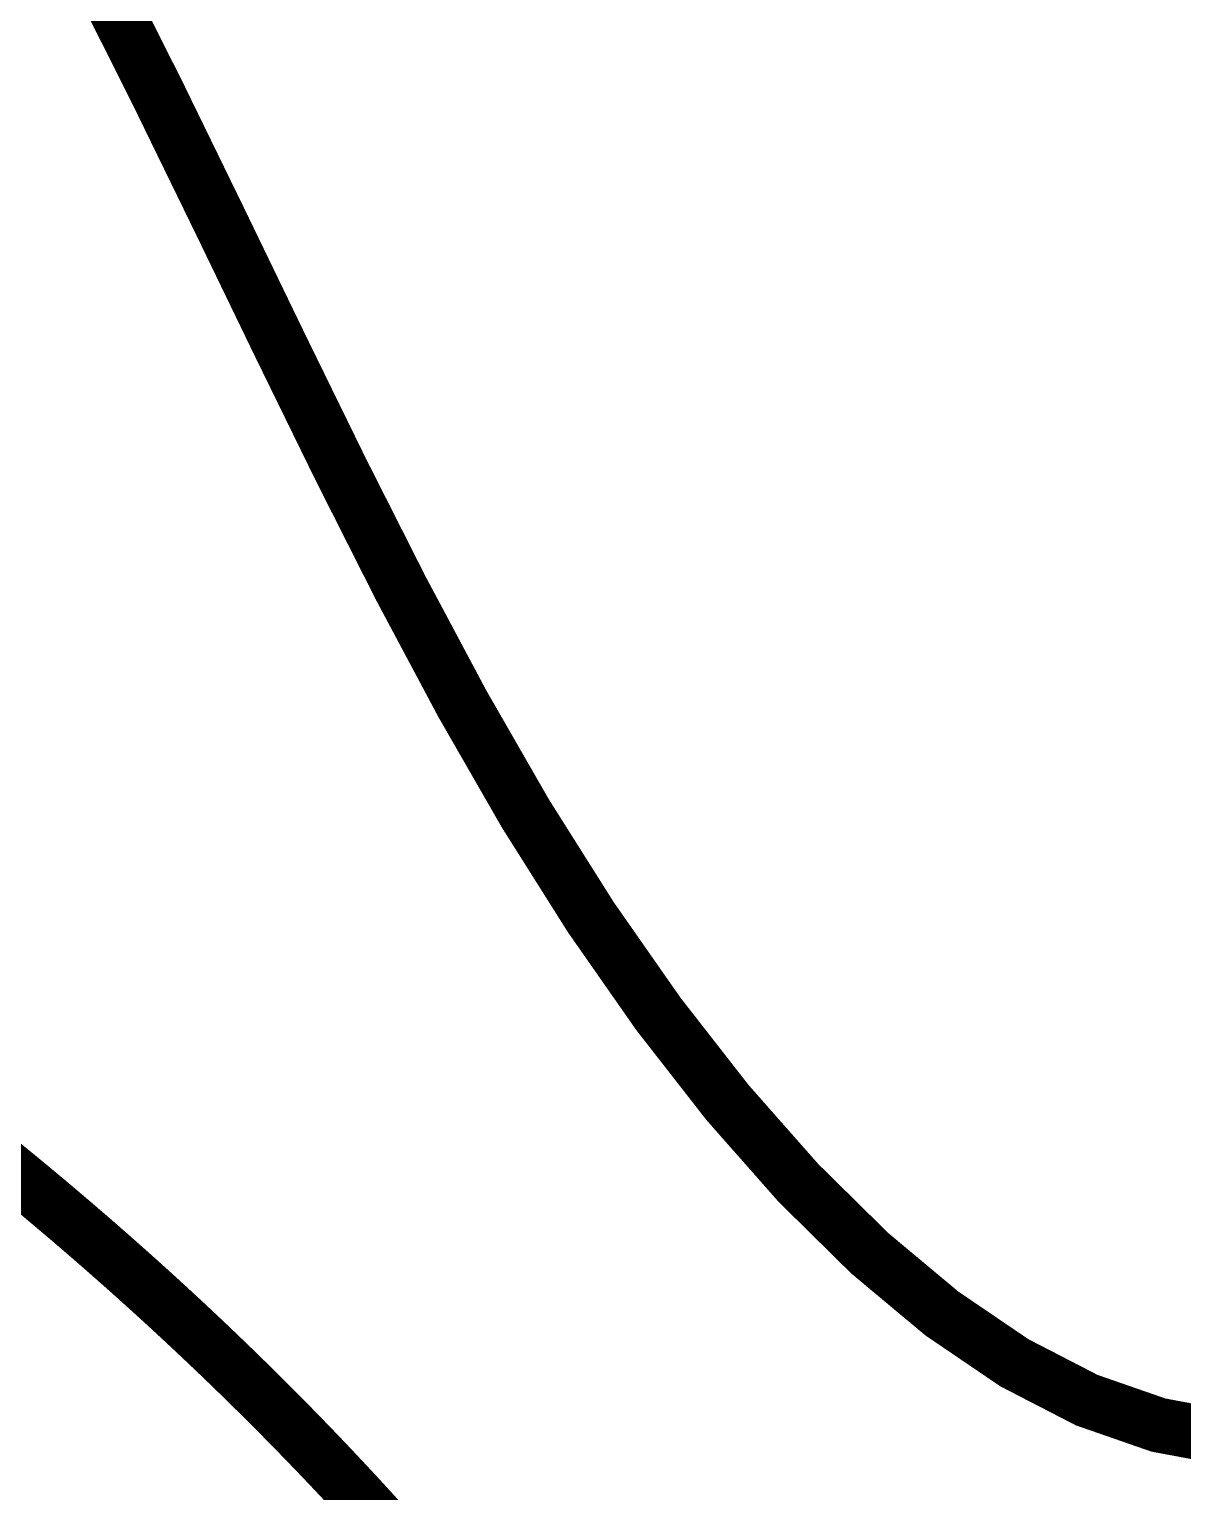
# Model space of a CAD drawing. Header units: inches. Extents: x -1574 to 492, y -294 to 234.
# Drawn here: x -727.082 to -724.452, y -147.936 to -144.599 of the extents above; entities that cross this region are included whole.
import ezdxf

# ---------------------------------------------------------------- set-up
doc = ezdxf.new("R2010")
doc.units = ezdxf.units.IN
doc.header["$MEASUREMENT"] = 0
doc.layers.add('EXTERIOR ELEC EQUIP', color=190, linetype='Continuous')

msp = doc.modelspace()

# ---------------------------------------------------------------- linework, layer by layer
at = {"layer": 'EXTERIOR ELEC EQUIP', "const_width": 0.125}
msp.add_lwpolyline([(-724.34465, -147.8145), (-724.50733, -147.78415), (-724.67119, -147.72715), (-724.83602, -147.64196), (-725.00114, -147.5297), (-725.1657, -147.39218), (-725.32888, -147.2312), (-725.48983, -147.04858), (-725.64773, -146.8461), (-725.80173, -146.62559), (-725.95102, -146.38883), (-726.09514, -146.13776), (-726.23524, -145.87475), (-726.37284, -145.6023), (-726.50947, -145.32291), (-726.64665, -145.03909), (-726.78591, -144.75331), (-726.92879, -144.4681)], dxfattribs=at)
at = {"layer": 'EXTERIOR ELEC EQUIP', "color": 60, "const_width": 0.125}
msp.add_lwpolyline([(-727.14518, -147.18707), (-727.1445, -147.18763), (-727.14381, -147.18819), (-727.14312, -147.18875), (-727.14244, -147.1893), (-727.14175, -147.18986), (-727.14107, -147.19042), (-727.14038, -147.19098), (-727.1397, -147.19154), (-727.13901, -147.19209), (-727.13833, -147.19265), (-727.13764, -147.19321), (-727.13696, -147.19377), (-727.13627, -147.19433), (-727.13559, -147.19488), (-727.1349, -147.19544), (-727.13422, -147.196), (-727.13354, -147.19656), (-727.13285, -147.19712), (-727.13217, -147.19768), (-727.13148, -147.19824), (-727.1308, -147.19879), (-727.13011, -147.19935), (-727.12943, -147.19991), (-727.12875, -147.20047), (-727.12806, -147.20103), (-727.12738, -147.20159), (-727.12669, -147.20215), (-727.12601, -147.20271), (-727.12533, -147.20327), (-727.12464, -147.20383), (-727.12396, -147.20439), (-727.12328, -147.20494), (-727.12259, -147.2055), (-727.12191, -147.20606), (-727.12123, -147.20662), (-727.12054, -147.20718), (-727.11986, -147.20774), (-727.11918, -147.2083), (-727.11849, -147.20886), (-727.11781, -147.20942), (-727.11713, -147.20998), (-727.11645, -147.21054), (-727.11576, -147.2111), (-727.11508, -147.21166), (-727.1144, -147.21222), (-727.11372, -147.21278), (-727.11303, -147.21334), (-727.11235, -147.2139), (-727.11167, -147.21446), (-727.11099, -147.21502), (-727.1103, -147.21559), (-727.10962, -147.21615), (-727.10894, -147.21671), (-727.10826, -147.21727), (-727.10758, -147.21783), (-727.10689, -147.21839), (-727.10621, -147.21895), (-727.10553, -147.21951), (-727.10485, -147.22007), (-727.10417, -147.22063), (-727.10349, -147.22119), (-727.10281, -147.22176), (-727.10212, -147.22232), (-727.10144, -147.22288), (-727.10076, -147.22344), (-727.10008, -147.224), (-727.0994, -147.22456), (-727.09872, -147.22513), (-727.09804, -147.22569), (-727.09736, -147.22625), (-727.09668, -147.22681), (-727.096, -147.22737), (-727.09531, -147.22793), (-727.09463, -147.2285), (-727.09395, -147.22906), (-727.09327, -147.22962), (-727.09259, -147.23018), (-727.09191, -147.23075), (-727.09123, -147.23131), (-727.09055, -147.23187), (-727.08987, -147.23243), (-727.08919, -147.233), (-727.08851, -147.23356), (-727.08783, -147.23412), (-727.08715, -147.23468), (-727.08647, -147.23525), (-727.08579, -147.23581), (-727.08511, -147.23637), (-727.08443, -147.23693), (-727.08375, -147.2375), (-727.08308, -147.23806), (-727.0824, -147.23862), (-727.08172, -147.23919), (-727.08104, -147.23975), (-727.08036, -147.24031), (-727.07968, -147.24088), (-727.079, -147.24144), (-727.07832, -147.242), (-727.07764, -147.24257), (-727.07696, -147.24313), (-727.07628, -147.2437), (-727.07561, -147.24426), (-727.07493, -147.24482), (-727.07425, -147.24539), (-727.07357, -147.24595), (-727.07289, -147.24651), (-727.07221, -147.24708), (-727.07154, -147.24764), (-727.07086, -147.24821), (-727.07018, -147.24877), (-727.0695, -147.24934), (-727.06882, -147.2499), (-727.06815, -147.25046), (-727.06747, -147.25103), (-727.06679, -147.25159), (-727.06611, -147.25216), (-727.06543, -147.25272), (-727.06476, -147.25329), (-727.06408, -147.25385), (-727.0634, -147.25442), (-727.06273, -147.25498), (-727.06205, -147.25555), (-727.06137, -147.25611), (-727.06069, -147.25668), (-727.06002, -147.25724), (-727.05934, -147.25781), (-727.05866, -147.25837), (-727.05799, -147.25894), (-727.05731, -147.25951), (-727.05663, -147.26007), (-727.05596, -147.26064), (-727.05528, -147.2612), (-727.0546, -147.26177), (-727.05393, -147.26233), (-727.05325, -147.2629), (-727.05257, -147.26347), (-727.0519, -147.26403), (-727.05122, -147.2646), (-727.05055, -147.26516), (-727.04987, -147.26573), (-727.04919, -147.2663), (-727.04852, -147.26686), (-727.04784, -147.26743), (-727.04717, -147.268), (-727.04649, -147.26856), (-727.04581, -147.26913), (-727.04514, -147.26969), (-727.04446, -147.27026), (-727.04379, -147.27083), (-727.04311, -147.2714), (-727.04244, -147.27196), (-727.04176, -147.27253), (-727.04109, -147.2731), (-727.04041, -147.27366), (-727.03974, -147.27423), (-727.03906, -147.2748), (-727.03839, -147.27536), (-727.03771, -147.27593), (-727.03704, -147.2765), (-727.03636, -147.27707), (-727.03569, -147.27763), (-727.03501, -147.2782), (-727.03434, -147.27877), (-727.03367, -147.27934), (-727.03299, -147.2799), (-727.03232, -147.28047), (-727.03164, -147.28104), (-727.03097, -147.28161), (-727.03029, -147.28218), (-727.02962, -147.28274), (-727.02895, -147.28331), (-727.02827, -147.28388), (-727.0276, -147.28445), (-727.02693, -147.28502), (-727.02625, -147.28559), (-727.02558, -147.28615), (-727.02491, -147.28672), (-727.02423, -147.28729), (-727.02356, -147.28786), (-727.02289, -147.28843), (-727.02221, -147.289), (-727.02154, -147.28957), (-727.02087, -147.29014), (-727.02019, -147.2907), (-727.01952, -147.29127), (-727.01885, -147.29184), (-727.01817, -147.29241), (-727.0175, -147.29298), (-727.01683, -147.29355), (-727.01616, -147.29412), (-727.01548, -147.29469), (-727.01481, -147.29526), (-727.01414, -147.29583), (-727.01347, -147.2964), (-727.0128, -147.29697), (-727.01212, -147.29754), (-727.01145, -147.29811), (-727.01078, -147.29868), (-727.01011, -147.29925), (-727.00944, -147.29982), (-727.00876, -147.30039), (-727.00809, -147.30096), (-727.00742, -147.30153), (-727.00675, -147.3021), (-727.00608, -147.30267), (-727.00541, -147.30324), (-727.00473, -147.30381), (-727.00406, -147.30438), (-727.00339, -147.30495), (-727.00272, -147.30552), (-727.00205, -147.30609), (-727.00138, -147.30666), (-727.00071, -147.30723), (-727.00004, -147.3078), (-726.99937, -147.30837), (-726.9987, -147.30894), (-726.99803, -147.30952), (-726.99735, -147.31009), (-726.99668, -147.31066), (-726.99601, -147.31123), (-726.99534, -147.3118), (-726.99467, -147.31237), (-726.994, -147.31294), (-726.99333, -147.31351), (-726.99266, -147.31409), (-726.99199, -147.31466), (-726.99132, -147.31523), (-726.99065, -147.3158), (-726.98998, -147.31637), (-726.98931, -147.31694), (-726.98864, -147.31752), (-726.98797, -147.31809), (-726.9873, -147.31866), (-726.98663, -147.31923), (-726.98597, -147.3198), (-726.9853, -147.32038), (-726.98463, -147.32095), (-726.98396, -147.32152), (-726.98329, -147.32209), (-726.98262, -147.32267), (-726.98195, -147.32324), (-726.98128, -147.32381), (-726.98061, -147.32438), (-726.97994, -147.32496), (-726.97928, -147.32553), (-726.97861, -147.3261), (-726.97794, -147.32668), (-726.97727, -147.32725), (-726.9766, -147.32782), (-726.97593, -147.3284), (-726.97527, -147.32897), (-726.9746, -147.32954), (-726.97393, -147.33012), (-726.97326, -147.33069), (-726.97259, -147.33126), (-726.97192, -147.33184), (-726.97126, -147.33241), (-726.97059, -147.33298), (-726.96992, -147.33356), (-726.96925, -147.33413), (-726.96859, -147.3347), (-726.96792, -147.33528), (-726.96725, -147.33585), (-726.96658, -147.33643), (-726.96592, -147.337), (-726.96525, -147.33757), (-726.96458, -147.33815), (-726.96392, -147.33872), (-726.96325, -147.3393), (-726.96258, -147.33987), (-726.96191, -147.34045), (-726.96125, -147.34102), (-726.96058, -147.3416), (-726.95991, -147.34217), (-726.95925, -147.34274), (-726.95858, -147.34332), (-726.95792, -147.34389), (-726.95725, -147.34447), (-726.95658, -147.34504), (-726.95592, -147.34562), (-726.95525, -147.34619), (-726.95458, -147.34677), (-726.95392, -147.34734), (-726.95325, -147.34792), (-726.95259, -147.3485), (-726.95192, -147.34907), (-726.95126, -147.34965), (-726.95059, -147.35022), (-726.94992, -147.3508), (-726.94926, -147.35137), (-726.94859, -147.35195), (-726.94793, -147.35252), (-726.94726, -147.3531), (-726.9466, -147.35368), (-726.94593, -147.35425), (-726.94527, -147.35483), (-726.9446, -147.3554), (-726.94394, -147.35598), (-726.94327, -147.35656), (-726.94261, -147.35713), (-726.94194, -147.35771), (-726.94128, -147.35829), (-726.94061, -147.35886), (-726.93995, -147.35944), (-726.93928, -147.36002), (-726.93862, -147.36059), (-726.93796, -147.36117), (-726.93729, -147.36175), (-726.93663, -147.36232), (-726.93596, -147.3629), (-726.9353, -147.36348), (-726.93464, -147.36405), (-726.93397, -147.36463), (-726.93331, -147.36521), (-726.93264, -147.36579), (-726.93198, -147.36636), (-726.93132, -147.36694), (-726.93065, -147.36752), (-726.92999, -147.3681), (-726.92933, -147.36867), (-726.92866, -147.36925), (-726.928, -147.36983), (-726.92734, -147.37041), (-726.92667, -147.37098), (-726.92601, -147.37156), (-726.92535, -147.37214), (-726.92469, -147.37272), (-726.92402, -147.3733), (-726.92336, -147.37387), (-726.9227, -147.37445), (-726.92203, -147.37503), (-726.92137, -147.37561), (-726.92071, -147.37619), (-726.92005, -147.37677), (-726.91938, -147.37734), (-726.91872, -147.37792), (-726.91806, -147.3785), (-726.9174, -147.37908), (-726.91674, -147.37966), (-726.91607, -147.38024), (-726.91541, -147.38082), (-726.91475, -147.3814), (-726.91409, -147.38198), (-726.91343, -147.38255), (-726.91277, -147.38313), (-726.9121, -147.38371), (-726.91144, -147.38429), (-726.91078, -147.38487), (-726.91012, -147.38545), (-726.90946, -147.38603), (-726.9088, -147.38661), (-726.90814, -147.38719), (-726.90748, -147.38777), (-726.90681, -147.38835), (-726.90615, -147.38893), (-726.90549, -147.38951), (-726.90483, -147.39009), (-726.90417, -147.39067), (-726.90351, -147.39125), (-726.90285, -147.39183), (-726.90219, -147.39241), (-726.90153, -147.39299), (-726.90087, -147.39357), (-726.90021, -147.39415), (-726.89955, -147.39473), (-726.89889, -147.39531), (-726.89823, -147.39589), (-726.89757, -147.39647), (-726.89691, -147.39705), (-726.89625, -147.39763), (-726.89559, -147.39822), (-726.89493, -147.3988), (-726.89427, -147.39938), (-726.89361, -147.39996), (-726.89295, -147.40054), (-726.89229, -147.40112), (-726.89163, -147.4017), (-726.89097, -147.40228), (-726.89031, -147.40286), (-726.88966, -147.40345), (-726.889, -147.40403), (-726.88834, -147.40461), (-726.88768, -147.40519), (-726.88702, -147.40577), (-726.88636, -147.40635), (-726.8857, -147.40694), (-726.88504, -147.40752), (-726.88439, -147.4081), (-726.88373, -147.40868), (-726.88307, -147.40926), (-726.88241, -147.40985), (-726.88175, -147.41043), (-726.88109, -147.41101), (-726.88044, -147.41159), (-726.87978, -147.41218), (-726.87912, -147.41276), (-726.87846, -147.41334), (-726.8778, -147.41392), (-726.87715, -147.41451), (-726.87649, -147.41509), (-726.87583, -147.41567), (-726.87517, -147.41625), (-726.87452, -147.41684), (-726.87386, -147.41742), (-726.8732, -147.418), (-726.87254, -147.41859), (-726.87189, -147.41917), (-726.87123, -147.41975), (-726.87057, -147.42034), (-726.86992, -147.42092), (-726.86926, -147.4215), (-726.8686, -147.42209), (-726.86795, -147.42267), (-726.86729, -147.42325), (-726.86663, -147.42384), (-726.86598, -147.42442), (-726.86532, -147.425), (-726.86466, -147.42559), (-726.86401, -147.42617), (-726.86335, -147.42676), (-726.8627, -147.42734), (-726.86204, -147.42792), (-726.86138, -147.42851), (-726.86073, -147.42909), (-726.86007, -147.42968), (-726.85942, -147.43026), (-726.85876, -147.43085), (-726.8581, -147.43143), (-726.85745, -147.43202), (-726.85679, -147.4326), (-726.85614, -147.43318), (-726.85548, -147.43377), (-726.85483, -147.43435), (-726.85417, -147.43494), (-726.85352, -147.43552), (-726.85286, -147.43611), (-726.85221, -147.43669), (-726.85155, -147.43728), (-726.8509, -147.43786), (-726.85024, -147.43845), (-726.84959, -147.43904), (-726.84893, -147.43962), (-726.84828, -147.44021), (-726.84762, -147.44079), (-726.84697, -147.44138), (-726.84632, -147.44196), (-726.84566, -147.44255), (-726.84501, -147.44314), (-726.84435, -147.44372), (-726.8437, -147.44431), (-726.84305, -147.44489), (-726.84239, -147.44548), (-726.84174, -147.44607), (-726.84108, -147.44665), (-726.84043, -147.44724), (-726.83978, -147.44782), (-726.83912, -147.44841), (-726.83847, -147.449), (-726.83782, -147.44958), (-726.83716, -147.45017), (-726.83651, -147.45076), (-726.83586, -147.45134), (-726.8352, -147.45193), (-726.83455, -147.45252), (-726.8339, -147.4531), (-726.83325, -147.45369), (-726.83259, -147.45428), (-726.83194, -147.45486), (-726.83129, -147.45545), (-726.83063, -147.45604), (-726.82998, -147.45663), (-726.82933, -147.45721), (-726.82868, -147.4578), (-726.82803, -147.45839), (-726.82737, -147.45898), (-726.82672, -147.45956), (-726.82607, -147.46015), (-726.82542, -147.46074), (-726.82476, -147.46133), (-726.82411, -147.46192), (-726.82346, -147.4625), (-726.82281, -147.46309), (-726.82216, -147.46368), (-726.82151, -147.46427), (-726.82086, -147.46486), (-726.8202, -147.46544), (-726.81955, -147.46603), (-726.8189, -147.46662), (-726.81825, -147.46721), (-726.8176, -147.4678), (-726.81695, -147.46839), (-726.8163, -147.46897), (-726.81565, -147.46956), (-726.815, -147.47015), (-726.81434, -147.47074), (-726.81369, -147.47133), (-726.81304, -147.47192), (-726.81239, -147.47251), (-726.81174, -147.4731), (-726.81109, -147.47369), (-726.81044, -147.47428), (-726.80979, -147.47487), (-726.80914, -147.47545), (-726.80849, -147.47604), (-726.80784, -147.47663), (-726.80719, -147.47722), (-726.80654, -147.47781), (-726.80589, -147.4784), (-726.80524, -147.47899), (-726.80459, -147.47958), (-726.80394, -147.48017), (-726.80329, -147.48076), (-726.80264, -147.48135), (-726.80199, -147.48194), (-726.80134, -147.48253), (-726.8007, -147.48312), (-726.80005, -147.48371), (-726.7994, -147.4843), (-726.79875, -147.48489), (-726.7981, -147.48548), (-726.79745, -147.48607), (-726.7968, -147.48666), (-726.79615, -147.48726), (-726.7955, -147.48785), (-726.79486, -147.48844), (-726.79421, -147.48903), (-726.79356, -147.48962), (-726.79291, -147.49021), (-726.79226, -147.4908), (-726.79161, -147.49139), (-726.79097, -147.49198), (-726.79032, -147.49257), (-726.78967, -147.49317), (-726.78902, -147.49376), (-726.78837, -147.49435), (-726.78773, -147.49494), (-726.78708, -147.49553), (-726.78643, -147.49612), (-726.78578, -147.49672), (-726.78514, -147.49731), (-726.78449, -147.4979), (-726.78384, -147.49849), (-726.78319, -147.49908), (-726.78255, -147.49967), (-726.7819, -147.50027), (-726.78125, -147.50086), (-726.78061, -147.50145), (-726.77996, -147.50204), (-726.77931, -147.50264), (-726.77867, -147.50323), (-726.77802, -147.50382), (-726.77737, -147.50441), (-726.77673, -147.50501), (-726.77608, -147.5056), (-726.77543, -147.50619), (-726.77479, -147.50678), (-726.77414, -147.50738), (-726.7735, -147.50797), (-726.77285, -147.50856), (-726.7722, -147.50916), (-726.77156, -147.50975), (-726.77091, -147.51034), (-726.77027, -147.51094), (-726.76962, -147.51153), (-726.76897, -147.51212), (-726.76833, -147.51272), (-726.76768, -147.51331), (-726.76704, -147.5139), (-726.76639, -147.5145), (-726.76575, -147.51509), (-726.7651, -147.51568), (-726.76446, -147.51628), (-726.76381, -147.51687), (-726.76317, -147.51747), (-726.76252, -147.51806), (-726.76188, -147.51865), (-726.76123, -147.51925), (-726.76059, -147.51984), (-726.75994, -147.52044), (-726.7593, -147.52103), (-726.75866, -147.52163), (-726.75801, -147.52222), (-726.75737, -147.52282), (-726.75672, -147.52341), (-726.75608, -147.524), (-726.75543, -147.5246), (-726.75479, -147.52519), (-726.75415, -147.52579), (-726.7535, -147.52638), (-726.75286, -147.52698), (-726.75221, -147.52757), (-726.75157, -147.52817), (-726.75093, -147.52876), (-726.75028, -147.52936), (-726.74964, -147.52996), (-726.749, -147.53055), (-726.74835, -147.53115), (-726.74771, -147.53174), (-726.74707, -147.53234), (-726.74643, -147.53293), (-726.74578, -147.53353), (-726.74514, -147.53412), (-726.7445, -147.53472), (-726.74385, -147.53532), (-726.74321, -147.53591), (-726.74257, -147.53651), (-726.74193, -147.5371), (-726.74128, -147.5377), (-726.74064, -147.5383), (-726.74, -147.53889), (-726.73936, -147.53949), (-726.73871, -147.54009), (-726.73807, -147.54068), (-726.73743, -147.54128), (-726.73679, -147.54188), (-726.73615, -147.54247), (-726.73551, -147.54307), (-726.73486, -147.54367), (-726.73422, -147.54426), (-726.73358, -147.54486), (-726.73294, -147.54546), (-726.7323, -147.54605), (-726.73166, -147.54665), (-726.73102, -147.54725), (-726.73037, -147.54785), (-726.72973, -147.54844), (-726.72909, -147.54904), (-726.72845, -147.54964), (-726.72781, -147.55024), (-726.72717, -147.55083), (-726.72653, -147.55143), (-726.72589, -147.55203), (-726.72525, -147.55263), (-726.72461, -147.55323), (-726.72397, -147.55382), (-726.72333, -147.55442), (-726.72269, -147.55502), (-726.72205, -147.55562), (-726.72141, -147.55622), (-726.72077, -147.55681), (-726.72013, -147.55741), (-726.71949, -147.55801), (-726.71885, -147.55861), (-726.71821, -147.55921), (-726.71757, -147.55981), (-726.71693, -147.56041), (-726.71629, -147.561), (-726.71565, -147.5616), (-726.71501, -147.5622), (-726.71437, -147.5628), (-726.71373, -147.5634), (-726.71309, -147.564), (-726.71245, -147.5646), (-726.71181, -147.5652), (-726.71117, -147.5658), (-726.71053, -147.5664), (-726.7099, -147.567), (-726.70926, -147.56759), (-726.70862, -147.56819), (-726.70798, -147.56879), (-726.70734, -147.56939), (-726.7067, -147.56999), (-726.70607, -147.57059), (-726.70543, -147.57119), (-726.70479, -147.57179), (-726.70415, -147.57239), (-726.70351, -147.57299), (-726.70287, -147.57359), (-726.70224, -147.57419), (-726.7016, -147.57479), (-726.70096, -147.57539), (-726.70032, -147.57599), (-726.69969, -147.5766), (-726.69905, -147.5772), (-726.69841, -147.5778), (-726.69777, -147.5784), (-726.69714, -147.579), (-726.6965, -147.5796), (-726.69586, -147.5802), (-726.69523, -147.5808), (-726.69459, -147.5814), (-726.69395, -147.582), (-726.69331, -147.5826), (-726.69268, -147.5832), (-726.69204, -147.58381), (-726.6914, -147.58441), (-726.69077, -147.58501), (-726.69013, -147.58561), (-726.68949, -147.58621), (-726.68886, -147.58681), (-726.68822, -147.58741), (-726.68759, -147.58802), (-726.68695, -147.58862), (-726.68631, -147.58922), (-726.68568, -147.58982), (-726.68504, -147.59042), (-726.68441, -147.59103), (-726.68377, -147.59163), (-726.68314, -147.59223), (-726.6825, -147.59283), (-726.68186, -147.59343), (-726.68123, -147.59404), (-726.68059, -147.59464), (-726.67996, -147.59524), (-726.67932, -147.59584), (-726.67869, -147.59645), (-726.67805, -147.59705), (-726.67742, -147.59765), (-726.67678, -147.59826), (-726.67615, -147.59886), (-726.67551, -147.59946), (-726.67488, -147.60006), (-726.67424, -147.60067), (-726.67361, -147.60127), (-726.67298, -147.60187), (-726.67234, -147.60248), (-726.67171, -147.60308), (-726.67107, -147.60368), (-726.67044, -147.60429), (-726.6698, -147.60489), (-726.66917, -147.6055), (-726.66854, -147.6061), (-726.6679, -147.6067), (-726.66727, -147.60731), (-726.66664, -147.60791), (-726.666, -147.60851), (-726.66537, -147.60912), (-726.66473, -147.60972), (-726.6641, -147.61033), (-726.66347, -147.61093), (-726.66284, -147.61154), (-726.6622, -147.61214), (-726.66157, -147.61274), (-726.66094, -147.61335), (-726.6603, -147.61395), (-726.65967, -147.61456), (-726.65904, -147.61516), (-726.6584, -147.61577), (-726.65777, -147.61637), (-726.65714, -147.61698), (-726.65651, -147.61758), (-726.65587, -147.61819), (-726.65524, -147.61879), (-726.65461, -147.6194), (-726.65398, -147.62), (-726.65335, -147.62061), (-726.65271, -147.62121), (-726.65208, -147.62182), (-726.65145, -147.62242), (-726.65082, -147.62303), (-726.65019, -147.62363), (-726.64955, -147.62424), (-726.64892, -147.62485), (-726.64829, -147.62545), (-726.64766, -147.62606), (-726.64703, -147.62666), (-726.6464, -147.62727), (-726.64577, -147.62788), (-726.64514, -147.62848), (-726.6445, -147.62909), (-726.64387, -147.62969), (-726.64324, -147.6303), (-726.64261, -147.63091), (-726.64198, -147.63151), (-726.64135, -147.63212), (-726.64072, -147.63273), (-726.64009, -147.63333), (-726.63946, -147.63394), (-726.63883, -147.63455), (-726.6382, -147.63515), (-726.63757, -147.63576), (-726.63694, -147.63637), (-726.63631, -147.63697), (-726.63568, -147.63758), (-726.63505, -147.63819), (-726.63442, -147.6388), (-726.63379, -147.6394), (-726.63316, -147.64001), (-726.63253, -147.64062), (-726.6319, -147.64123), (-726.63127, -147.64183), (-726.63064, -147.64244), (-726.63001, -147.64305), (-726.62938, -147.64366), (-726.62875, -147.64426), (-726.62812, -147.64487), (-726.6275, -147.64548), (-726.62687, -147.64609), (-726.62624, -147.6467), (-726.62561, -147.64731), (-726.62498, -147.64791), (-726.62435, -147.64852), (-726.62372, -147.64913), (-726.6231, -147.64974), (-726.62247, -147.65035), (-726.62184, -147.65096), (-726.62121, -147.65156), (-726.62058, -147.65217), (-726.61995, -147.65278), (-726.61933, -147.65339), (-726.6187, -147.654), (-726.61807, -147.65461), (-726.61744, -147.65522), (-726.61681, -147.65583), (-726.61619, -147.65644), (-726.61556, -147.65705), (-726.61493, -147.65765), (-726.6143, -147.65826), (-726.61368, -147.65887), (-726.61305, -147.65948), (-726.61242, -147.66009), (-726.6118, -147.6607), (-726.61117, -147.66131), (-726.61054, -147.66192), (-726.60992, -147.66253), (-726.60929, -147.66314), (-726.60866, -147.66375), (-726.60804, -147.66436), (-726.60741, -147.66497), (-726.60678, -147.66558), (-726.60616, -147.66619), (-726.60553, -147.6668), (-726.6049, -147.66741), (-726.60428, -147.66802), (-726.60365, -147.66863), (-726.60303, -147.66924), (-726.6024, -147.66986), (-726.60177, -147.67047), (-726.60115, -147.67108), (-726.60052, -147.67169), (-726.5999, -147.6723), (-726.59927, -147.67291), (-726.59865, -147.67352), (-726.59802, -147.67413), (-726.59739, -147.67474), (-726.59677, -147.67535), (-726.59614, -147.67597), (-726.59552, -147.67658), (-726.59489, -147.67719), (-726.59427, -147.6778), (-726.59364, -147.67841), (-726.59302, -147.67902), (-726.59239, -147.67963), (-726.59177, -147.68025), (-726.59115, -147.68086), (-726.59052, -147.68147), (-726.5899, -147.68208), (-726.58927, -147.68269), (-726.58865, -147.68331), (-726.58802, -147.68392), (-726.5874, -147.68453), (-726.58678, -147.68514), (-726.58615, -147.68576), (-726.58553, -147.68637), (-726.5849, -147.68698), (-726.58428, -147.68759), (-726.58366, -147.68821), (-726.58303, -147.68882), (-726.58241, -147.68943), (-726.58179, -147.69004), (-726.58116, -147.69066), (-726.58054, -147.69127), (-726.57992, -147.69188), (-726.57929, -147.6925), (-726.57867, -147.69311), (-726.57805, -147.69372), (-726.57743, -147.69434), (-726.5768, -147.69495), (-726.57618, -147.69556), (-726.57556, -147.69618), (-726.57493, -147.69679), (-726.57431, -147.6974), (-726.57369, -147.69802), (-726.57307, -147.69863), (-726.57245, -147.69924), (-726.57182, -147.69986), (-726.5712, -147.70047), (-726.57058, -147.70109), (-726.56996, -147.7017), (-726.56934, -147.70232), (-726.56871, -147.70293), (-726.56809, -147.70354), (-726.56747, -147.70416), (-726.56685, -147.70477), (-726.56623, -147.70539), (-726.56561, -147.706), (-726.56498, -147.70662), (-726.56436, -147.70723), (-726.56374, -147.70785), (-726.56312, -147.70846), (-726.5625, -147.70908), (-726.56188, -147.70969), (-726.56126, -147.71031), (-726.56064, -147.71092), (-726.56002, -147.71154), (-726.5594, -147.71215), (-726.55878, -147.71277), (-726.55816, -147.71338), (-726.55753, -147.714), (-726.55691, -147.71461), (-726.55629, -147.71523), (-726.55567, -147.71584), (-726.55505, -147.71646), (-726.55443, -147.71708), (-726.55381, -147.71769), (-726.55319, -147.71831), (-726.55257, -147.71892), (-726.55195, -147.71954), (-726.55133, -147.72016), (-726.55072, -147.72077), (-726.5501, -147.72139), (-726.54948, -147.722), (-726.54886, -147.72262), (-726.54824, -147.72324), (-726.54762, -147.72385), (-726.547, -147.72447), (-726.54638, -147.72509), (-726.54576, -147.7257), (-726.54514, -147.72632), (-726.54452, -147.72694), (-726.54391, -147.72755), (-726.54329, -147.72817), (-726.54267, -147.72879), (-726.54205, -147.72941), (-726.54143, -147.73002), (-726.54081, -147.73064), (-726.5402, -147.73126), (-726.53958, -147.73187), (-726.53896, -147.73249), (-726.53834, -147.73311), (-726.53772, -147.73373), (-726.53711, -147.73435), (-726.53649, -147.73496), (-726.53587, -147.73558), (-726.53525, -147.7362), (-726.53463, -147.73682), (-726.53402, -147.73743), (-726.5334, -147.73805), (-726.53278, -147.73867), (-726.53217, -147.73929), (-726.53155, -147.73991), (-726.53093, -147.74053), (-726.53031, -147.74114), (-726.5297, -147.74176), (-726.52908, -147.74238), (-726.52846, -147.743), (-726.52785, -147.74362), (-726.52723, -147.74424), (-726.52661, -147.74486), (-726.526, -147.74547), (-726.52538, -147.74609), (-726.52476, -147.74671), (-726.52415, -147.74733), (-726.52353, -147.74795), (-726.52292, -147.74857), (-726.5223, -147.74919), (-726.52168, -147.74981), (-726.52107, -147.75043), (-726.52045, -147.75105), (-726.51984, -147.75167), (-726.51922, -147.75229), (-726.51861, -147.75291), (-726.51799, -147.75353), (-726.51738, -147.75415), (-726.51676, -147.75477), (-726.51615, -147.75539), (-726.51553, -147.75601), (-726.51491, -147.75663), (-726.5143, -147.75725), (-726.51369, -147.75787), (-726.51307, -147.75849), (-726.51246, -147.75911), (-726.51184, -147.75973), (-726.51123, -147.76035), (-726.51061, -147.76097), (-726.51, -147.76159), (-726.50938, -147.76221), (-726.50877, -147.76283), (-726.50815, -147.76345), (-726.50754, -147.76407), (-726.50693, -147.76469), (-726.50631, -147.76531), (-726.5057, -147.76594), (-726.50508, -147.76656), (-726.50447, -147.76718), (-726.50386, -147.7678), (-726.50324, -147.76842), (-726.50263, -147.76904), (-726.50202, -147.76966), (-726.5014, -147.77028), (-726.50079, -147.77091), (-726.50018, -147.77153), (-726.49956, -147.77215), (-726.49895, -147.77277), (-726.49834, -147.77339), (-726.49773, -147.77402), (-726.49711, -147.77464), (-726.4965, -147.77526), (-726.49589, -147.77588), (-726.49527, -147.7765), (-726.49466, -147.77713), (-726.49405, -147.77775), (-726.49344, -147.77837), (-726.49283, -147.77899), (-726.49221, -147.77962), (-726.4916, -147.78024), (-726.49099, -147.78086), (-726.49038, -147.78148), (-726.48977, -147.78211), (-726.48915, -147.78273), (-726.48854, -147.78335), (-726.48793, -147.78398), (-726.48732, -147.7846), (-726.48671, -147.78522), (-726.4861, -147.78585), (-726.48549, -147.78647), (-726.48487, -147.78709), (-726.48426, -147.78772), (-726.48365, -147.78834), (-726.48304, -147.78896), (-726.48243, -147.78959), (-726.48182, -147.79021), (-726.48121, -147.79083), (-726.4806, -147.79146), (-726.47999, -147.79208), (-726.47938, -147.79271), (-726.47877, -147.79333), (-726.47816, -147.79395), (-726.47755, -147.79458), (-726.47694, -147.7952), (-726.47633, -147.79583), (-726.47572, -147.79645), (-726.47511, -147.79708), (-726.4745, -147.7977), (-726.47389, -147.79832), (-726.47328, -147.79895), (-726.47267, -147.79957), (-726.47206, -147.8002), (-726.47145, -147.80082), (-726.47084, -147.80145), (-726.47023, -147.80207), (-726.46962, -147.8027), (-726.46901, -147.80332), (-726.4684, -147.80395), (-726.46779, -147.80457), (-726.46718, -147.8052), (-726.46657, -147.80583), (-726.46597, -147.80645), (-726.46536, -147.80708), (-726.46475, -147.8077), (-726.46414, -147.80833), (-726.46353, -147.80895), (-726.46292, -147.80958), (-726.46231, -147.8102), (-726.46171, -147.81083), (-726.4611, -147.81146), (-726.46049, -147.81208), (-726.45988, -147.81271), (-726.45927, -147.81334), (-726.45867, -147.81396), (-726.45806, -147.81459), (-726.45745, -147.81521), (-726.45684, -147.81584), (-726.45624, -147.81647), (-726.45563, -147.81709), (-726.45502, -147.81772), (-726.45441, -147.81835), (-726.45381, -147.81897), (-726.4532, -147.8196), (-726.45259, -147.82023), (-726.45199, -147.82086), (-726.45138, -147.82148), (-726.45077, -147.82211), (-726.45017, -147.82274), (-726.44956, -147.82336), (-726.44895, -147.82399), (-726.44835, -147.82462), (-726.44774, -147.82525), (-726.44713, -147.82587), (-726.44653, -147.8265), (-726.44592, -147.82713), (-726.44531, -147.82776), (-726.44471, -147.82839), (-726.4441, -147.82901), (-726.4435, -147.82964), (-726.44289, -147.83027), (-726.44229, -147.8309), (-726.44168, -147.83153), (-726.44107, -147.83215), (-726.44047, -147.83278), (-726.43986, -147.83341), (-726.43926, -147.83404), (-726.43865, -147.83467), (-726.43805, -147.8353), (-726.43744, -147.83592), (-726.43684, -147.83655), (-726.43623, -147.83718), (-726.43563, -147.83781), (-726.43502, -147.83844), (-726.43442, -147.83907), (-726.43381, -147.8397), (-726.43321, -147.84033), (-726.4326, -147.84096), (-726.432, -147.84159), (-726.4314, -147.84221), (-726.43079, -147.84284), (-726.43019, -147.84347), (-726.42958, -147.8441), (-726.42898, -147.84473), (-726.42838, -147.84536), (-726.42777, -147.84599), (-726.42717, -147.84662), (-726.42657, -147.84725), (-726.42596, -147.84788), (-726.42536, -147.84851), (-726.42475, -147.84914), (-726.42415, -147.84977), (-726.42355, -147.8504), (-726.42294, -147.85103), (-726.42234, -147.85166), (-726.42174, -147.85229), (-726.42114, -147.85292), (-726.42053, -147.85355), (-726.41993, -147.85419), (-726.41933, -147.85482), (-726.41873, -147.85545), (-726.41812, -147.85608), (-726.41752, -147.85671), (-726.41692, -147.85734), (-726.41632, -147.85797), (-726.41571, -147.8586), (-726.41511, -147.85923), (-726.41451, -147.85986), (-726.41391, -147.8605), (-726.41331, -147.86113), (-726.4127, -147.86176), (-726.4121, -147.86239), (-726.4115, -147.86302), (-726.4109, -147.86365), (-726.4103, -147.86428), (-726.4097, -147.86492), (-726.40909, -147.86555), (-726.40849, -147.86618), (-726.40789, -147.86681), (-726.40729, -147.86744), (-726.40669, -147.86808), (-726.40609, -147.86871), (-726.40549, -147.86934), (-726.40489, -147.86997), (-726.40429, -147.87061), (-726.40369, -147.87124), (-726.40309, -147.87187), (-726.40249, -147.8725), (-726.40188, -147.87314), (-726.40128, -147.87377), (-726.40068, -147.8744), (-726.40008, -147.87503), (-726.39948, -147.87567), (-726.39888, -147.8763), (-726.39828, -147.87693), (-726.39768, -147.87757), (-726.39708, -147.8782), (-726.39649, -147.87883), (-726.39589, -147.87947), (-726.39529, -147.8801), (-726.39469, -147.88073), (-726.39409, -147.88137), (-726.39349, -147.882), (-726.39289, -147.88263), (-726.39229, -147.88327), (-726.39169, -147.8839), (-726.39109, -147.88454), (-726.39049, -147.88517), (-726.38989, -147.8858), (-726.3893, -147.88644), (-726.3887, -147.88707), (-726.3881, -147.88771), (-726.3875, -147.88834), (-726.3869, -147.88898), (-726.3863, -147.88961), (-726.38571, -147.89024), (-726.38511, -147.89088), (-726.38451, -147.89151), (-726.38391, -147.89215), (-726.38331, -147.89278), (-726.38272, -147.89342), (-726.38212, -147.89405), (-726.38152, -147.89469), (-726.38092, -147.89532), (-726.38033, -147.89596), (-726.37973, -147.89659), (-726.37913, -147.89723), (-726.37853, -147.89786), (-726.37794, -147.8985), (-726.37734, -147.89913), (-726.37674, -147.89977), (-726.37615, -147.90041), (-726.37555, -147.90104), (-726.37495, -147.90168), (-726.37435, -147.90231), (-726.37376, -147.90295), (-726.37316, -147.90359), (-726.37257, -147.90422), (-726.37197, -147.90486), (-726.37137, -147.90549), (-726.37078, -147.90613), (-726.37018, -147.90677), (-726.36958, -147.9074), (-726.36899, -147.90804), (-726.36839, -147.90868), (-726.3678, -147.90931), (-726.3672, -147.90995), (-726.36661, -147.91059), (-726.36601, -147.91122), (-726.36541, -147.91186), (-726.36482, -147.9125), (-726.36422, -147.91313), (-726.36363, -147.91377), (-726.36303, -147.91441), (-726.36244, -147.91504), (-726.36184, -147.91568), (-726.36125, -147.91632), (-726.36065, -147.91696), (-726.36006, -147.91759), (-726.35946, -147.91823), (-726.35887, -147.91887), (-726.35828, -147.91951), (-726.35768, -147.92014), (-726.35709, -147.92078), (-726.35649, -147.92142), (-726.3559, -147.92206), (-726.3553, -147.9227), (-726.35471, -147.92333), (-726.35412, -147.92397), (-726.35352, -147.92461), (-726.35293, -147.92525), (-726.35233, -147.92589), (-726.35174, -147.92653), (-726.35115, -147.92716), (-726.35055, -147.9278), (-726.34996, -147.92844), (-726.34937, -147.92908), (-726.34877, -147.92972), (-726.34818, -147.93036), (-726.34759, -147.931), (-726.34699, -147.93164), (-726.3464, -147.93227), (-726.34581, -147.93291), (-726.34522, -147.93355), (-726.34462, -147.93419), (-726.34403, -147.93483), (-726.34344, -147.93547), (-726.34285, -147.93611), (-726.34225, -147.93675), (-726.34166, -147.93739), (-726.34107, -147.93803), (-726.34048, -147.93867), (-726.33989, -147.93931), (-726.33929, -147.93995), (-726.3387, -147.94059), (-726.33811, -147.94123), (-726.33752, -147.94187), (-726.33693, -147.94251), (-726.33634, -147.94315), (-726.33574, -147.94379), (-726.33515, -147.94443), (-726.33456, -147.94507), (-726.33397, -147.94571), (-726.33338, -147.94635), (-726.33279, -147.94699), (-726.3322, -147.94763), (-726.33161, -147.94827), (-726.33102, -147.94891), (-726.33042, -147.94955), (-726.32983, -147.9502), (-726.32924, -147.95084), (-726.32865, -147.95148), (-726.32806, -147.95212), (-726.32747, -147.95276), (-726.32688, -147.9534), (-726.32629, -147.95404), (-726.3257, -147.95468), (-726.32511, -147.95533), (-726.32452, -147.95597), (-726.32393, -147.95661), (-726.32334, -147.95725), (-726.32275, -147.95789), (-726.32216, -147.95853), (-726.32157, -147.95918), (-726.32098, -147.95982), (-726.3204, -147.96046), (-726.31981, -147.9611), (-726.31922, -147.96174), (-726.31863, -147.96239), (-726.31804, -147.96303), (-726.31745, -147.96367), (-726.31686, -147.96431), (-726.31627, -147.96496), (-726.31568, -147.9656), (-726.31509, -147.96624), (-726.31451, -147.96688), (-726.31392, -147.96753), (-726.31333, -147.96817), (-726.31274, -147.96881), (-726.31215, -147.96946), (-726.31157, -147.9701), (-726.31098, -147.97074), (-726.31039, -147.97139), (-726.3098, -147.97203), (-726.30921, -147.97267), (-726.30863, -147.97332), (-726.30804, -147.97396), (-726.30745, -147.9746), (-726.30686, -147.97525), (-726.30628, -147.97589), (-726.30569, -147.97653), (-726.3051, -147.97718), (-726.30451, -147.97782), (-726.30393, -147.97847), (-726.30334, -147.97911), (-726.30275, -147.97975), (-726.30217, -147.9804), (-726.30158, -147.98104), (-726.30099, -147.98169), (-726.30041, -147.98233), (-726.29982, -147.98298), (-726.29923, -147.98362), (-726.29865, -147.98427), (-726.29806, -147.98491), (-726.29748, -147.98556), (-726.29689, -147.9862), (-726.2963, -147.98684), (-726.29572, -147.98749), (-726.29513, -147.98813), (-726.29455, -147.98878), (-726.29396, -147.98943), (-726.29337, -147.99007), (-726.29279, -147.99072), (-726.2922, -147.99136), (-726.29162, -147.99201), (-726.29103, -147.99265), (-726.29045, -147.9933), (-726.28986, -147.99394), (-726.28928, -147.99459), (-726.28869, -147.99523), (-726.28811, -147.99588), (-726.28752, -147.99653), (-726.28694, -147.99717), (-726.28635, -147.99782), (-726.28577, -147.99846), (-726.28518, -147.99911)], dxfattribs=at)

doc.saveas('drawing.dxf')
